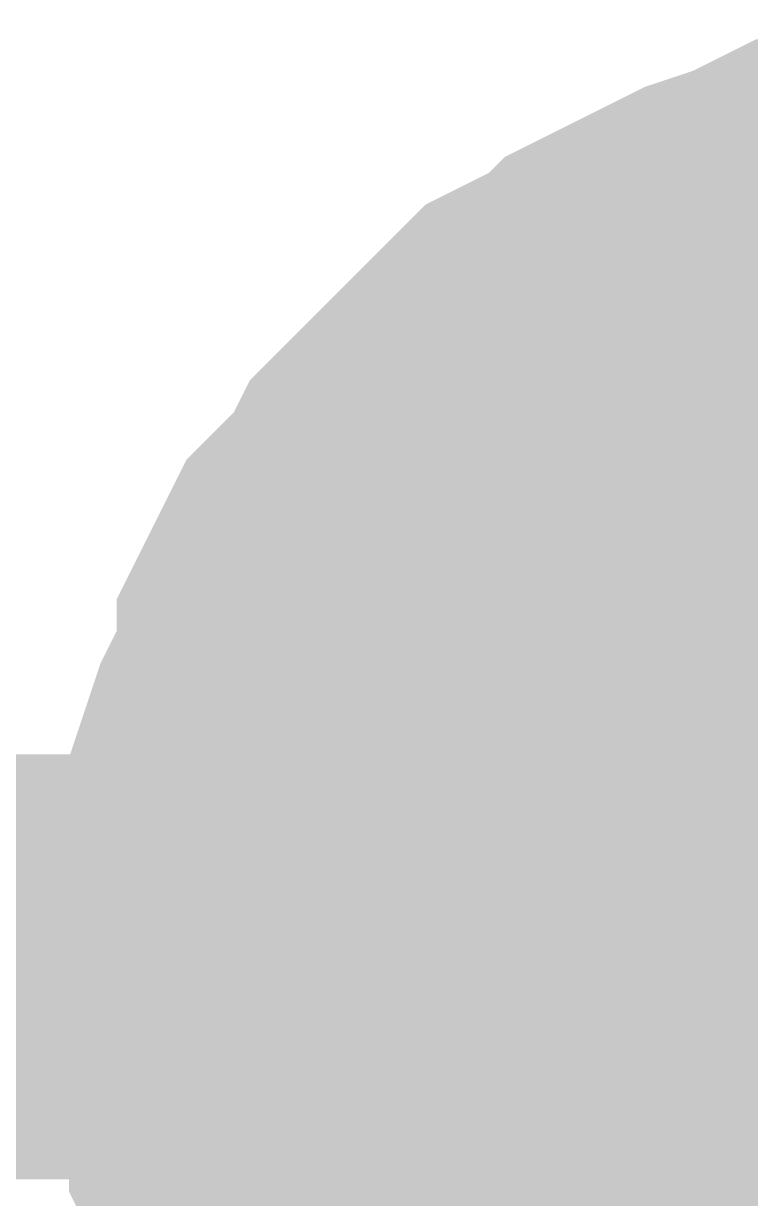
# Model space of a CAD drawing. Header units: inches. Extents: x 0 to 17, y 0 to 11.7.
# Drawn here: x 2.82418 to 2.84436, y 6.59329 to 6.62591 of the extents above; entities that cross this region are included whole.
import ezdxf

# ---------------------------------------------------------------- set-up
doc = ezdxf.new("R2010")
doc.units = ezdxf.units.IN
doc.header["$MEASUREMENT"] = 0
doc.layers.add('Sheet', color=255, linetype='Continuous')

msp = doc.modelspace()

# ---------------------------------------------------------------- linework, layer by layer
at = {"layer": 'Sheet'}
for points in [[(2.830905, 6.599721, 0.0118, 0.0118, 0), (2.830905, 6.600604, 0.0118, 0.0118, 0), (2.830905, 6.601927, 0.0118, 0.0118, 0), (2.831346, 6.602809, 0.0118, 0.0118, 0), (2.831346, 6.603691, 0.0118, 0.0118, 0), (2.831346, 6.604573, 0.0118, 0.0118, 0), (2.831787, 6.605896, 0.0118, 0.0118, 0), (2.832228, 6.606778, 0.0118, 0.0118, 0), (2.832669, 6.60766, 0.0118, 0.0118, 0), (2.832669, 6.608542, 0.0118, 0.0118, 0), (2.83311, 6.609424, 0.0118, 0.0118, 0), (2.833551, 6.610306, 0.0118, 0.0118, 0), (2.834433, 6.611188, 0.0118, 0.0118, 0), (2.834873, 6.61163, 0.0118, 0.0118, 0), (2.835314, 6.612512, 0.0118, 0.0118, 0), (2.836196, 6.613394, 0.0118, 0.0118, 0), (2.836637, 6.613835, 0.0118, 0.0118, 0), (2.837519, 6.614717, 0.0118, 0.0118, 0), (2.83796, 6.615158, 0.0118, 0.0118, 0), (2.838842, 6.61604, 0.0118, 0.0118, 0), (2.839724, 6.616481, 0.0118, 0.0118, 0), (2.840606, 6.616922, 0.0118, 0.0118, 0), (2.841047, 6.617363, 0.0118, 0.0118, 0), (2.841929, 6.617804, 0.0118, 0.0118, 0), (2.842811, 6.618245, 0.0118, 0.0118, 0), (2.843692, 6.618686, 0.0118, 0.0118, 0), (2.845015, 6.619127, 0.0118, 0.0118, 0), (2.845897, 6.619568, 0.0118, 0.0118, 0), (2.846779, 6.619568, 0.0118, 0.0118, 0), (2.847661, 6.619568, 0.0118, 0.0118, 0), (2.848543, 6.620009, 0.0118, 0.0118, 0), (2.849866, 6.620009, 0.0118, 0.0118, 0), (2.850748, 6.620009, 0.0118, 0.0118, 0)], [(2.830905, 6.599721, 0.0118, 0.0118, 0), (2.830905, 6.600604, 0.0118, 0.0118, 0), (2.830905, 6.601927, 0.0118, 0.0118, 0), (2.831346, 6.602809, 0.0118, 0.0118, 0), (2.831346, 6.603691, 0.0118, 0.0118, 0), (2.831346, 6.604573, 0.0118, 0.0118, 0), (2.831787, 6.605896, 0.0118, 0.0118, 0), (2.832228, 6.606778, 0.0118, 0.0118, 0), (2.832669, 6.60766, 0.0118, 0.0118, 0), (2.832669, 6.608542, 0.0118, 0.0118, 0), (2.83311, 6.609424, 0.0118, 0.0118, 0), (2.833551, 6.610306, 0.0118, 0.0118, 0), (2.834433, 6.611188, 0.0118, 0.0118, 0), (2.834873, 6.61163, 0.0118, 0.0118, 0), (2.835314, 6.612512, 0.0118, 0.0118, 0), (2.836196, 6.613394, 0.0118, 0.0118, 0), (2.836637, 6.613835, 0.0118, 0.0118, 0), (2.837519, 6.614717, 0.0118, 0.0118, 0), (2.83796, 6.615158, 0.0118, 0.0118, 0), (2.838842, 6.61604, 0.0118, 0.0118, 0), (2.839724, 6.616481, 0.0118, 0.0118, 0), (2.840606, 6.616922, 0.0118, 0.0118, 0), (2.841047, 6.617363, 0.0118, 0.0118, 0), (2.841929, 6.617804, 0.0118, 0.0118, 0), (2.842811, 6.618245, 0.0118, 0.0118, 0), (2.843692, 6.618686, 0.0118, 0.0118, 0), (2.845015, 6.619127, 0.0118, 0.0118, 0), (2.845897, 6.619568, 0.0118, 0.0118, 0), (2.846779, 6.619568, 0.0118, 0.0118, 0), (2.847661, 6.619568, 0.0118, 0.0118, 0), (2.848543, 6.620009, 0.0118, 0.0118, 0), (2.849866, 6.620009, 0.0118, 0.0118, 0), (2.850748, 6.620009, 0.0118, 0.0118, 0)], [(2.830905, 6.599721, 0.0118, 0.0118, 0), (2.830905, 6.600604, 0.0118, 0.0118, 0), (2.830905, 6.601927, 0.0118, 0.0118, 0), (2.831346, 6.602809, 0.0118, 0.0118, 0), (2.831346, 6.603691, 0.0118, 0.0118, 0), (2.831346, 6.604573, 0.0118, 0.0118, 0), (2.831787, 6.605896, 0.0118, 0.0118, 0), (2.832228, 6.606778, 0.0118, 0.0118, 0), (2.832669, 6.60766, 0.0118, 0.0118, 0), (2.832669, 6.608542, 0.0118, 0.0118, 0), (2.83311, 6.609424, 0.0118, 0.0118, 0), (2.833551, 6.610306, 0.0118, 0.0118, 0), (2.834433, 6.611188, 0.0118, 0.0118, 0), (2.834873, 6.61163, 0.0118, 0.0118, 0), (2.835314, 6.612512, 0.0118, 0.0118, 0), (2.836196, 6.613394, 0.0118, 0.0118, 0), (2.836637, 6.613835, 0.0118, 0.0118, 0), (2.837519, 6.614717, 0.0118, 0.0118, 0), (2.83796, 6.615158, 0.0118, 0.0118, 0), (2.838842, 6.61604, 0.0118, 0.0118, 0), (2.839724, 6.616481, 0.0118, 0.0118, 0), (2.840606, 6.616922, 0.0118, 0.0118, 0), (2.841047, 6.617363, 0.0118, 0.0118, 0), (2.841929, 6.617804, 0.0118, 0.0118, 0), (2.842811, 6.618245, 0.0118, 0.0118, 0), (2.843692, 6.618686, 0.0118, 0.0118, 0), (2.845015, 6.619127, 0.0118, 0.0118, 0), (2.845897, 6.619568, 0.0118, 0.0118, 0), (2.846779, 6.619568, 0.0118, 0.0118, 0), (2.847661, 6.619568, 0.0118, 0.0118, 0), (2.848543, 6.620009, 0.0118, 0.0118, 0), (2.849866, 6.620009, 0.0118, 0.0118, 0), (2.850748, 6.620009, 0.0118, 0.0118, 0)], [(2.830905, 6.599721, 0.0118, 0.0118, 0), (2.830905, 6.600604, 0.0118, 0.0118, 0), (2.830905, 6.601927, 0.0118, 0.0118, 0), (2.831346, 6.602809, 0.0118, 0.0118, 0), (2.831346, 6.603691, 0.0118, 0.0118, 0), (2.831346, 6.604573, 0.0118, 0.0118, 0), (2.831787, 6.605896, 0.0118, 0.0118, 0), (2.832228, 6.606778, 0.0118, 0.0118, 0), (2.832669, 6.60766, 0.0118, 0.0118, 0), (2.832669, 6.608542, 0.0118, 0.0118, 0), (2.83311, 6.609424, 0.0118, 0.0118, 0), (2.833551, 6.610306, 0.0118, 0.0118, 0), (2.834433, 6.611188, 0.0118, 0.0118, 0), (2.834873, 6.61163, 0.0118, 0.0118, 0), (2.835314, 6.612512, 0.0118, 0.0118, 0), (2.836196, 6.613394, 0.0118, 0.0118, 0), (2.836637, 6.613835, 0.0118, 0.0118, 0), (2.837519, 6.614717, 0.0118, 0.0118, 0), (2.83796, 6.615158, 0.0118, 0.0118, 0), (2.838842, 6.61604, 0.0118, 0.0118, 0), (2.839724, 6.616481, 0.0118, 0.0118, 0), (2.840606, 6.616922, 0.0118, 0.0118, 0), (2.841047, 6.617363, 0.0118, 0.0118, 0), (2.841929, 6.617804, 0.0118, 0.0118, 0), (2.842811, 6.618245, 0.0118, 0.0118, 0), (2.843692, 6.618686, 0.0118, 0.0118, 0), (2.845015, 6.619127, 0.0118, 0.0118, 0), (2.845897, 6.619568, 0.0118, 0.0118, 0), (2.846779, 6.619568, 0.0118, 0.0118, 0), (2.847661, 6.619568, 0.0118, 0.0118, 0), (2.848543, 6.620009, 0.0118, 0.0118, 0), (2.849866, 6.620009, 0.0118, 0.0118, 0), (2.850748, 6.620009, 0.0118, 0.0118, 0)], [(2.830905, 6.599721, 0.0118, 0.0118, 0), (2.830905, 6.600604, 0.0118, 0.0118, 0), (2.830905, 6.601927, 0.0118, 0.0118, 0), (2.831346, 6.602809, 0.0118, 0.0118, 0), (2.831346, 6.603691, 0.0118, 0.0118, 0), (2.831346, 6.604573, 0.0118, 0.0118, 0), (2.831787, 6.605896, 0.0118, 0.0118, 0), (2.832228, 6.606778, 0.0118, 0.0118, 0), (2.832669, 6.60766, 0.0118, 0.0118, 0), (2.832669, 6.608542, 0.0118, 0.0118, 0), (2.83311, 6.609424, 0.0118, 0.0118, 0), (2.833551, 6.610306, 0.0118, 0.0118, 0), (2.834433, 6.611188, 0.0118, 0.0118, 0), (2.834873, 6.61163, 0.0118, 0.0118, 0), (2.835314, 6.612512, 0.0118, 0.0118, 0), (2.836196, 6.613394, 0.0118, 0.0118, 0), (2.836637, 6.613835, 0.0118, 0.0118, 0), (2.837519, 6.614717, 0.0118, 0.0118, 0), (2.83796, 6.615158, 0.0118, 0.0118, 0), (2.838842, 6.61604, 0.0118, 0.0118, 0), (2.839724, 6.616481, 0.0118, 0.0118, 0), (2.840606, 6.616922, 0.0118, 0.0118, 0), (2.841047, 6.617363, 0.0118, 0.0118, 0), (2.841929, 6.617804, 0.0118, 0.0118, 0), (2.842811, 6.618245, 0.0118, 0.0118, 0), (2.843692, 6.618686, 0.0118, 0.0118, 0), (2.845015, 6.619127, 0.0118, 0.0118, 0), (2.845897, 6.619568, 0.0118, 0.0118, 0), (2.846779, 6.619568, 0.0118, 0.0118, 0), (2.847661, 6.619568, 0.0118, 0.0118, 0), (2.848543, 6.620009, 0.0118, 0.0118, 0), (2.849866, 6.620009, 0.0118, 0.0118, 0), (2.850748, 6.620009, 0.0118, 0.0118, 0)], [(2.830905, 6.599721, 0.0118, 0.0118, 0), (2.830905, 6.600604, 0.0118, 0.0118, 0), (2.830905, 6.601927, 0.0118, 0.0118, 0), (2.831346, 6.602809, 0.0118, 0.0118, 0), (2.831346, 6.603691, 0.0118, 0.0118, 0), (2.831346, 6.604573, 0.0118, 0.0118, 0), (2.831787, 6.605896, 0.0118, 0.0118, 0), (2.832228, 6.606778, 0.0118, 0.0118, 0), (2.832669, 6.60766, 0.0118, 0.0118, 0), (2.832669, 6.608542, 0.0118, 0.0118, 0), (2.83311, 6.609424, 0.0118, 0.0118, 0), (2.833551, 6.610306, 0.0118, 0.0118, 0), (2.834433, 6.611188, 0.0118, 0.0118, 0), (2.834873, 6.61163, 0.0118, 0.0118, 0), (2.835314, 6.612512, 0.0118, 0.0118, 0), (2.836196, 6.613394, 0.0118, 0.0118, 0), (2.836637, 6.613835, 0.0118, 0.0118, 0), (2.837519, 6.614717, 0.0118, 0.0118, 0), (2.83796, 6.615158, 0.0118, 0.0118, 0), (2.838842, 6.61604, 0.0118, 0.0118, 0), (2.839724, 6.616481, 0.0118, 0.0118, 0), (2.840606, 6.616922, 0.0118, 0.0118, 0), (2.841047, 6.617363, 0.0118, 0.0118, 0), (2.841929, 6.617804, 0.0118, 0.0118, 0), (2.842811, 6.618245, 0.0118, 0.0118, 0), (2.843692, 6.618686, 0.0118, 0.0118, 0), (2.845015, 6.619127, 0.0118, 0.0118, 0), (2.845897, 6.619568, 0.0118, 0.0118, 0), (2.846779, 6.619568, 0.0118, 0.0118, 0), (2.847661, 6.619568, 0.0118, 0.0118, 0), (2.848543, 6.620009, 0.0118, 0.0118, 0), (2.849866, 6.620009, 0.0118, 0.0118, 0), (2.850748, 6.620009, 0.0118, 0.0118, 0)], [(2.830905, 6.599721, 0.0118, 0.0118, 0), (2.830905, 6.600604, 0.0118, 0.0118, 0), (2.830905, 6.601927, 0.0118, 0.0118, 0), (2.831346, 6.602809, 0.0118, 0.0118, 0), (2.831346, 6.603691, 0.0118, 0.0118, 0), (2.831346, 6.604573, 0.0118, 0.0118, 0), (2.831787, 6.605896, 0.0118, 0.0118, 0), (2.832228, 6.606778, 0.0118, 0.0118, 0), (2.832669, 6.60766, 0.0118, 0.0118, 0), (2.832669, 6.608542, 0.0118, 0.0118, 0), (2.83311, 6.609424, 0.0118, 0.0118, 0), (2.833551, 6.610306, 0.0118, 0.0118, 0), (2.834433, 6.611188, 0.0118, 0.0118, 0), (2.834873, 6.61163, 0.0118, 0.0118, 0), (2.835314, 6.612512, 0.0118, 0.0118, 0), (2.836196, 6.613394, 0.0118, 0.0118, 0), (2.836637, 6.613835, 0.0118, 0.0118, 0), (2.837519, 6.614717, 0.0118, 0.0118, 0), (2.83796, 6.615158, 0.0118, 0.0118, 0), (2.838842, 6.61604, 0.0118, 0.0118, 0), (2.839724, 6.616481, 0.0118, 0.0118, 0), (2.840606, 6.616922, 0.0118, 0.0118, 0), (2.841047, 6.617363, 0.0118, 0.0118, 0), (2.841929, 6.617804, 0.0118, 0.0118, 0), (2.842811, 6.618245, 0.0118, 0.0118, 0), (2.843692, 6.618686, 0.0118, 0.0118, 0), (2.845015, 6.619127, 0.0118, 0.0118, 0), (2.845897, 6.619568, 0.0118, 0.0118, 0), (2.846779, 6.619568, 0.0118, 0.0118, 0), (2.847661, 6.619568, 0.0118, 0.0118, 0), (2.848543, 6.620009, 0.0118, 0.0118, 0), (2.849866, 6.620009, 0.0118, 0.0118, 0), (2.850748, 6.620009, 0.0118, 0.0118, 0)], [(2.830905, 6.599721, 0.0039, 0.0039, 0), (2.830905, 6.600604, 0.0039, 0.0039, 0), (2.830905, 6.601927, 0.0039, 0.0039, 0), (2.831346, 6.602809, 0.0039, 0.0039, 0), (2.831346, 6.603691, 0.0039, 0.0039, 0), (2.831346, 6.604573, 0.0039, 0.0039, 0), (2.831787, 6.605896, 0.0039, 0.0039, 0), (2.832228, 6.606778, 0.0039, 0.0039, 0), (2.832669, 6.60766, 0.0039, 0.0039, 0), (2.832669, 6.608542, 0.0039, 0.0039, 0), (2.83311, 6.609424, 0.0039, 0.0039, 0), (2.833551, 6.610306, 0.0039, 0.0039, 0), (2.834433, 6.611188, 0.0039, 0.0039, 0), (2.834873, 6.61163, 0.0039, 0.0039, 0), (2.835314, 6.612512, 0.0039, 0.0039, 0), (2.836196, 6.613394, 0.0039, 0.0039, 0), (2.836637, 6.613835, 0.0039, 0.0039, 0), (2.837519, 6.614717, 0.0039, 0.0039, 0), (2.83796, 6.615158, 0.0039, 0.0039, 0), (2.838842, 6.61604, 0.0039, 0.0039, 0), (2.839724, 6.616481, 0.0039, 0.0039, 0), (2.840606, 6.616922, 0.0039, 0.0039, 0), (2.841047, 6.617363, 0.0039, 0.0039, 0), (2.841929, 6.617804, 0.0039, 0.0039, 0), (2.842811, 6.618245, 0.0039, 0.0039, 0), (2.843692, 6.618686, 0.0039, 0.0039, 0), (2.845015, 6.619127, 0.0039, 0.0039, 0), (2.845897, 6.619568, 0.0039, 0.0039, 0), (2.846779, 6.619568, 0.0039, 0.0039, 0)], [(2.830905, 6.599721, 0.0039, 0.0039, 0), (2.830905, 6.600604, 0.0039, 0.0039, 0), (2.830905, 6.601927, 0.0039, 0.0039, 0), (2.831346, 6.602809, 0.0039, 0.0039, 0), (2.831346, 6.603691, 0.0039, 0.0039, 0), (2.831346, 6.604573, 0.0039, 0.0039, 0), (2.831787, 6.605896, 0.0039, 0.0039, 0), (2.832228, 6.606778, 0.0039, 0.0039, 0), (2.832669, 6.60766, 0.0039, 0.0039, 0), (2.832669, 6.608542, 0.0039, 0.0039, 0), (2.83311, 6.609424, 0.0039, 0.0039, 0), (2.833551, 6.610306, 0.0039, 0.0039, 0), (2.834433, 6.611188, 0.0039, 0.0039, 0), (2.834873, 6.61163, 0.0039, 0.0039, 0), (2.835314, 6.612512, 0.0039, 0.0039, 0), (2.836196, 6.613394, 0.0039, 0.0039, 0), (2.836637, 6.613835, 0.0039, 0.0039, 0), (2.837519, 6.614717, 0.0039, 0.0039, 0), (2.83796, 6.615158, 0.0039, 0.0039, 0), (2.838842, 6.61604, 0.0039, 0.0039, 0), (2.839724, 6.616481, 0.0039, 0.0039, 0), (2.840606, 6.616922, 0.0039, 0.0039, 0), (2.841047, 6.617363, 0.0039, 0.0039, 0), (2.841929, 6.617804, 0.0039, 0.0039, 0), (2.842811, 6.618245, 0.0039, 0.0039, 0), (2.843692, 6.618686, 0.0039, 0.0039, 0), (2.845015, 6.619127, 0.0039, 0.0039, 0), (2.845897, 6.619568, 0.0039, 0.0039, 0), (2.846779, 6.619568, 0.0039, 0.0039, 0)], [(2.830905, 6.599721, 0.0039, 0.0039, 0), (2.830905, 6.600604, 0.0039, 0.0039, 0), (2.830905, 6.601927, 0.0039, 0.0039, 0), (2.831346, 6.602809, 0.0039, 0.0039, 0), (2.831346, 6.603691, 0.0039, 0.0039, 0), (2.831346, 6.604573, 0.0039, 0.0039, 0), (2.831787, 6.605896, 0.0039, 0.0039, 0), (2.832228, 6.606778, 0.0039, 0.0039, 0), (2.832669, 6.60766, 0.0039, 0.0039, 0), (2.832669, 6.608542, 0.0039, 0.0039, 0), (2.83311, 6.609424, 0.0039, 0.0039, 0), (2.833551, 6.610306, 0.0039, 0.0039, 0), (2.834433, 6.611188, 0.0039, 0.0039, 0), (2.834873, 6.61163, 0.0039, 0.0039, 0), (2.835314, 6.612512, 0.0039, 0.0039, 0), (2.836196, 6.613394, 0.0039, 0.0039, 0), (2.836637, 6.613835, 0.0039, 0.0039, 0), (2.837519, 6.614717, 0.0039, 0.0039, 0), (2.83796, 6.615158, 0.0039, 0.0039, 0), (2.838842, 6.61604, 0.0039, 0.0039, 0), (2.839724, 6.616481, 0.0039, 0.0039, 0), (2.840606, 6.616922, 0.0039, 0.0039, 0), (2.841047, 6.617363, 0.0039, 0.0039, 0), (2.841929, 6.617804, 0.0039, 0.0039, 0), (2.842811, 6.618245, 0.0039, 0.0039, 0), (2.843692, 6.618686, 0.0039, 0.0039, 0), (2.845015, 6.619127, 0.0039, 0.0039, 0), (2.845897, 6.619568, 0.0039, 0.0039, 0), (2.846779, 6.619568, 0.0039, 0.0039, 0)], [(2.830905, 6.599721, 0.0039, 0.0039, 0), (2.830905, 6.600604, 0.0039, 0.0039, 0), (2.830905, 6.601927, 0.0039, 0.0039, 0), (2.831346, 6.602809, 0.0039, 0.0039, 0), (2.831346, 6.603691, 0.0039, 0.0039, 0), (2.831346, 6.604573, 0.0039, 0.0039, 0), (2.831787, 6.605896, 0.0039, 0.0039, 0), (2.832228, 6.606778, 0.0039, 0.0039, 0), (2.832669, 6.60766, 0.0039, 0.0039, 0), (2.832669, 6.608542, 0.0039, 0.0039, 0), (2.83311, 6.609424, 0.0039, 0.0039, 0), (2.833551, 6.610306, 0.0039, 0.0039, 0), (2.834433, 6.611188, 0.0039, 0.0039, 0), (2.834873, 6.61163, 0.0039, 0.0039, 0), (2.835314, 6.612512, 0.0039, 0.0039, 0), (2.836196, 6.613394, 0.0039, 0.0039, 0), (2.836637, 6.613835, 0.0039, 0.0039, 0), (2.837519, 6.614717, 0.0039, 0.0039, 0), (2.83796, 6.615158, 0.0039, 0.0039, 0), (2.838842, 6.61604, 0.0039, 0.0039, 0), (2.839724, 6.616481, 0.0039, 0.0039, 0), (2.840606, 6.616922, 0.0039, 0.0039, 0), (2.841047, 6.617363, 0.0039, 0.0039, 0), (2.841929, 6.617804, 0.0039, 0.0039, 0), (2.842811, 6.618245, 0.0039, 0.0039, 0), (2.843692, 6.618686, 0.0039, 0.0039, 0), (2.845015, 6.619127, 0.0039, 0.0039, 0), (2.845897, 6.619568, 0.0039, 0.0039, 0), (2.846779, 6.619568, 0.0039, 0.0039, 0)], [(2.830905, 6.599721, 0.0039, 0.0039, 0), (2.830905, 6.600604, 0.0039, 0.0039, 0), (2.830905, 6.601927, 0.0039, 0.0039, 0), (2.831346, 6.602809, 0.0039, 0.0039, 0), (2.831346, 6.603691, 0.0039, 0.0039, 0), (2.831346, 6.604573, 0.0039, 0.0039, 0), (2.831787, 6.605896, 0.0039, 0.0039, 0), (2.832228, 6.606778, 0.0039, 0.0039, 0), (2.832669, 6.60766, 0.0039, 0.0039, 0), (2.832669, 6.608542, 0.0039, 0.0039, 0), (2.83311, 6.609424, 0.0039, 0.0039, 0), (2.833551, 6.610306, 0.0039, 0.0039, 0), (2.834433, 6.611188, 0.0039, 0.0039, 0), (2.834873, 6.61163, 0.0039, 0.0039, 0), (2.835314, 6.612512, 0.0039, 0.0039, 0), (2.836196, 6.613394, 0.0039, 0.0039, 0), (2.836637, 6.613835, 0.0039, 0.0039, 0), (2.837519, 6.614717, 0.0039, 0.0039, 0), (2.83796, 6.615158, 0.0039, 0.0039, 0), (2.838842, 6.61604, 0.0039, 0.0039, 0), (2.839724, 6.616481, 0.0039, 0.0039, 0), (2.840606, 6.616922, 0.0039, 0.0039, 0), (2.841047, 6.617363, 0.0039, 0.0039, 0), (2.841929, 6.617804, 0.0039, 0.0039, 0), (2.842811, 6.618245, 0.0039, 0.0039, 0), (2.843692, 6.618686, 0.0039, 0.0039, 0), (2.845015, 6.619127, 0.0039, 0.0039, 0), (2.845897, 6.619568, 0.0039, 0.0039, 0), (2.846779, 6.619568, 0.0039, 0.0039, 0)], [(2.830905, 6.599721, 0.0039, 0.0039, 0), (2.830905, 6.600604, 0.0039, 0.0039, 0), (2.830905, 6.601927, 0.0039, 0.0039, 0), (2.831346, 6.602809, 0.0039, 0.0039, 0), (2.831346, 6.603691, 0.0039, 0.0039, 0), (2.831346, 6.604573, 0.0039, 0.0039, 0), (2.831787, 6.605896, 0.0039, 0.0039, 0), (2.832228, 6.606778, 0.0039, 0.0039, 0), (2.832669, 6.60766, 0.0039, 0.0039, 0), (2.832669, 6.608542, 0.0039, 0.0039, 0), (2.83311, 6.609424, 0.0039, 0.0039, 0), (2.833551, 6.610306, 0.0039, 0.0039, 0), (2.834433, 6.611188, 0.0039, 0.0039, 0), (2.834873, 6.61163, 0.0039, 0.0039, 0), (2.835314, 6.612512, 0.0039, 0.0039, 0), (2.836196, 6.613394, 0.0039, 0.0039, 0), (2.836637, 6.613835, 0.0039, 0.0039, 0), (2.837519, 6.614717, 0.0039, 0.0039, 0), (2.83796, 6.615158, 0.0039, 0.0039, 0), (2.838842, 6.61604, 0.0039, 0.0039, 0), (2.839724, 6.616481, 0.0039, 0.0039, 0), (2.840606, 6.616922, 0.0039, 0.0039, 0), (2.841047, 6.617363, 0.0039, 0.0039, 0), (2.841929, 6.617804, 0.0039, 0.0039, 0), (2.842811, 6.618245, 0.0039, 0.0039, 0), (2.843692, 6.618686, 0.0039, 0.0039, 0), (2.845015, 6.619127, 0.0039, 0.0039, 0), (2.845897, 6.619568, 0.0039, 0.0039, 0), (2.846779, 6.619568, 0.0039, 0.0039, 0)], [(2.830905, 6.599721, 0.0039, 0.0039, 0), (2.830905, 6.600604, 0.0039, 0.0039, 0), (2.830905, 6.601927, 0.0039, 0.0039, 0), (2.831346, 6.602809, 0.0039, 0.0039, 0), (2.831346, 6.603691, 0.0039, 0.0039, 0), (2.831346, 6.604573, 0.0039, 0.0039, 0), (2.831787, 6.605896, 0.0039, 0.0039, 0), (2.832228, 6.606778, 0.0039, 0.0039, 0), (2.832669, 6.60766, 0.0039, 0.0039, 0), (2.832669, 6.608542, 0.0039, 0.0039, 0), (2.83311, 6.609424, 0.0039, 0.0039, 0), (2.833551, 6.610306, 0.0039, 0.0039, 0), (2.834433, 6.611188, 0.0039, 0.0039, 0), (2.834873, 6.61163, 0.0039, 0.0039, 0), (2.835314, 6.612512, 0.0039, 0.0039, 0), (2.836196, 6.613394, 0.0039, 0.0039, 0), (2.836637, 6.613835, 0.0039, 0.0039, 0), (2.837519, 6.614717, 0.0039, 0.0039, 0), (2.83796, 6.615158, 0.0039, 0.0039, 0), (2.838842, 6.61604, 0.0039, 0.0039, 0), (2.839724, 6.616481, 0.0039, 0.0039, 0), (2.840606, 6.616922, 0.0039, 0.0039, 0), (2.841047, 6.617363, 0.0039, 0.0039, 0), (2.841929, 6.617804, 0.0039, 0.0039, 0), (2.842811, 6.618245, 0.0039, 0.0039, 0), (2.843692, 6.618686, 0.0039, 0.0039, 0), (2.845015, 6.619127, 0.0039, 0.0039, 0), (2.845897, 6.619568, 0.0039, 0.0039, 0), (2.846779, 6.619568, 0.0039, 0.0039, 0)], [(2.750652, 6.599721, 0.0118, 0.0118, 0), (2.850748, 6.599721, 0.0118, 0.0118, 0)], [(2.835314, 6.586931, 0.0118, 0.0118, 0), (2.834873, 6.587813, 0.0118, 0.0118, 0), (2.834433, 6.588695, 0.0118, 0.0118, 0), (2.833551, 6.589578, 0.0118, 0.0118, 0), (2.83311, 6.590019, 0.0118, 0.0118, 0), (2.832669, 6.590901, 0.0118, 0.0118, 0), (2.832669, 6.591783, 0.0118, 0.0118, 0), (2.832228, 6.592665, 0.0118, 0.0118, 0), (2.831787, 6.593988, 0.0118, 0.0118, 0), (2.831346, 6.59487, 0.0118, 0.0118, 0), (2.831346, 6.595752, 0.0118, 0.0118, 0), (2.831346, 6.596634, 0.0118, 0.0118, 0), (2.830905, 6.597516, 0.0118, 0.0118, 0), (2.830905, 6.598839, 0.0118, 0.0118, 0), (2.830905, 6.599721, 0.0118, 0.0118, 0)], [(2.830905, 6.599721, 0.0118, 0.0118, 0), (2.830905, 6.599721, 0.0118, 0.0118, 0)], [(2.835314, 6.586931, 0.0118, 0.0118, 0), (2.834873, 6.587813, 0.0118, 0.0118, 0), (2.834433, 6.588695, 0.0118, 0.0118, 0), (2.833551, 6.589578, 0.0118, 0.0118, 0), (2.83311, 6.590019, 0.0118, 0.0118, 0), (2.832669, 6.590901, 0.0118, 0.0118, 0), (2.832669, 6.591783, 0.0118, 0.0118, 0), (2.832228, 6.592665, 0.0118, 0.0118, 0), (2.831787, 6.593988, 0.0118, 0.0118, 0), (2.831346, 6.59487, 0.0118, 0.0118, 0), (2.831346, 6.595752, 0.0118, 0.0118, 0), (2.831346, 6.596634, 0.0118, 0.0118, 0), (2.830905, 6.597516, 0.0118, 0.0118, 0), (2.830905, 6.598839, 0.0118, 0.0118, 0), (2.830905, 6.599721, 0.0118, 0.0118, 0)], [(2.830905, 6.599721, 0.0118, 0.0118, 0), (2.830905, 6.599721, 0.0118, 0.0118, 0)], [(2.835314, 6.586931, 0.0118, 0.0118, 0), (2.834873, 6.587813, 0.0118, 0.0118, 0), (2.834433, 6.588695, 0.0118, 0.0118, 0), (2.833551, 6.589578, 0.0118, 0.0118, 0), (2.83311, 6.590019, 0.0118, 0.0118, 0), (2.832669, 6.590901, 0.0118, 0.0118, 0), (2.832669, 6.591783, 0.0118, 0.0118, 0), (2.832228, 6.592665, 0.0118, 0.0118, 0), (2.831787, 6.593988, 0.0118, 0.0118, 0), (2.831346, 6.59487, 0.0118, 0.0118, 0), (2.831346, 6.595752, 0.0118, 0.0118, 0), (2.831346, 6.596634, 0.0118, 0.0118, 0), (2.830905, 6.597516, 0.0118, 0.0118, 0), (2.830905, 6.598839, 0.0118, 0.0118, 0), (2.830905, 6.599721, 0.0118, 0.0118, 0)], [(2.830905, 6.599721, 0.0118, 0.0118, 0), (2.830905, 6.599721, 0.0118, 0.0118, 0)], [(2.835314, 6.586931, 0.0118, 0.0118, 0), (2.834873, 6.587813, 0.0118, 0.0118, 0), (2.834433, 6.588695, 0.0118, 0.0118, 0), (2.833551, 6.589578, 0.0118, 0.0118, 0), (2.83311, 6.590019, 0.0118, 0.0118, 0), (2.832669, 6.590901, 0.0118, 0.0118, 0), (2.832669, 6.591783, 0.0118, 0.0118, 0), (2.832228, 6.592665, 0.0118, 0.0118, 0), (2.831787, 6.593988, 0.0118, 0.0118, 0), (2.831346, 6.59487, 0.0118, 0.0118, 0), (2.831346, 6.595752, 0.0118, 0.0118, 0), (2.831346, 6.596634, 0.0118, 0.0118, 0), (2.830905, 6.597516, 0.0118, 0.0118, 0), (2.830905, 6.598839, 0.0118, 0.0118, 0), (2.830905, 6.599721, 0.0118, 0.0118, 0)], [(2.830905, 6.599721, 0.0118, 0.0118, 0), (2.830905, 6.599721, 0.0118, 0.0118, 0)], [(2.835314, 6.586931, 0.0118, 0.0118, 0), (2.834873, 6.587813, 0.0118, 0.0118, 0), (2.834433, 6.588695, 0.0118, 0.0118, 0), (2.833551, 6.589578, 0.0118, 0.0118, 0), (2.83311, 6.590019, 0.0118, 0.0118, 0), (2.832669, 6.590901, 0.0118, 0.0118, 0), (2.832669, 6.591783, 0.0118, 0.0118, 0), (2.832228, 6.592665, 0.0118, 0.0118, 0), (2.831787, 6.593988, 0.0118, 0.0118, 0), (2.831346, 6.59487, 0.0118, 0.0118, 0), (2.831346, 6.595752, 0.0118, 0.0118, 0), (2.831346, 6.596634, 0.0118, 0.0118, 0), (2.830905, 6.597516, 0.0118, 0.0118, 0), (2.830905, 6.598839, 0.0118, 0.0118, 0), (2.830905, 6.599721, 0.0118, 0.0118, 0)], [(2.830905, 6.599721, 0.0118, 0.0118, 0), (2.830905, 6.599721, 0.0118, 0.0118, 0)], [(2.835314, 6.586931, 0.0118, 0.0118, 0), (2.834873, 6.587813, 0.0118, 0.0118, 0), (2.834433, 6.588695, 0.0118, 0.0118, 0), (2.833551, 6.589578, 0.0118, 0.0118, 0), (2.83311, 6.590019, 0.0118, 0.0118, 0), (2.832669, 6.590901, 0.0118, 0.0118, 0), (2.832669, 6.591783, 0.0118, 0.0118, 0), (2.832228, 6.592665, 0.0118, 0.0118, 0), (2.831787, 6.593988, 0.0118, 0.0118, 0), (2.831346, 6.59487, 0.0118, 0.0118, 0), (2.831346, 6.595752, 0.0118, 0.0118, 0), (2.831346, 6.596634, 0.0118, 0.0118, 0), (2.830905, 6.597516, 0.0118, 0.0118, 0), (2.830905, 6.598839, 0.0118, 0.0118, 0), (2.830905, 6.599721, 0.0118, 0.0118, 0)], [(2.830905, 6.599721, 0.0118, 0.0118, 0), (2.830905, 6.599721, 0.0118, 0.0118, 0)], [(2.835314, 6.586931, 0.0118, 0.0118, 0), (2.834873, 6.587813, 0.0118, 0.0118, 0), (2.834433, 6.588695, 0.0118, 0.0118, 0), (2.833551, 6.589578, 0.0118, 0.0118, 0), (2.83311, 6.590019, 0.0118, 0.0118, 0), (2.832669, 6.590901, 0.0118, 0.0118, 0), (2.832669, 6.591783, 0.0118, 0.0118, 0), (2.832228, 6.592665, 0.0118, 0.0118, 0), (2.831787, 6.593988, 0.0118, 0.0118, 0), (2.831346, 6.59487, 0.0118, 0.0118, 0), (2.831346, 6.595752, 0.0118, 0.0118, 0), (2.831346, 6.596634, 0.0118, 0.0118, 0), (2.830905, 6.597516, 0.0118, 0.0118, 0), (2.830905, 6.598839, 0.0118, 0.0118, 0), (2.830905, 6.599721, 0.0118, 0.0118, 0)], [(2.830905, 6.599721, 0.0118, 0.0118, 0), (2.830905, 6.599721, 0.0118, 0.0118, 0)], [(2.832669, 6.590901, 0.0039, 0.0039, 0), (2.832669, 6.591783, 0.0039, 0.0039, 0), (2.832228, 6.592665, 0.0039, 0.0039, 0), (2.831787, 6.593988, 0.0039, 0.0039, 0), (2.831346, 6.59487, 0.0039, 0.0039, 0), (2.831346, 6.595752, 0.0039, 0.0039, 0), (2.831346, 6.596634, 0.0039, 0.0039, 0), (2.830905, 6.597516, 0.0039, 0.0039, 0), (2.830905, 6.598839, 0.0039, 0.0039, 0), (2.830905, 6.599721, 0.0039, 0.0039, 0)], [(2.830905, 6.599721, 0.0039, 0.0039, 0), (2.830905, 6.599721, 0.0039, 0.0039, 0)], [(2.832669, 6.590901, 0.0039, 0.0039, 0), (2.832669, 6.591783, 0.0039, 0.0039, 0), (2.832228, 6.592665, 0.0039, 0.0039, 0), (2.831787, 6.593988, 0.0039, 0.0039, 0), (2.831346, 6.59487, 0.0039, 0.0039, 0), (2.831346, 6.595752, 0.0039, 0.0039, 0), (2.831346, 6.596634, 0.0039, 0.0039, 0), (2.830905, 6.597516, 0.0039, 0.0039, 0), (2.830905, 6.598839, 0.0039, 0.0039, 0), (2.830905, 6.599721, 0.0039, 0.0039, 0)], [(2.830905, 6.599721, 0.0039, 0.0039, 0), (2.830905, 6.599721, 0.0039, 0.0039, 0)], [(2.832669, 6.590901, 0.0039, 0.0039, 0), (2.832669, 6.591783, 0.0039, 0.0039, 0), (2.832228, 6.592665, 0.0039, 0.0039, 0), (2.831787, 6.593988, 0.0039, 0.0039, 0), (2.831346, 6.59487, 0.0039, 0.0039, 0), (2.831346, 6.595752, 0.0039, 0.0039, 0), (2.831346, 6.596634, 0.0039, 0.0039, 0), (2.830905, 6.597516, 0.0039, 0.0039, 0), (2.830905, 6.598839, 0.0039, 0.0039, 0), (2.830905, 6.599721, 0.0039, 0.0039, 0)], [(2.830905, 6.599721, 0.0039, 0.0039, 0), (2.830905, 6.599721, 0.0039, 0.0039, 0)], [(2.832669, 6.590901, 0.0039, 0.0039, 0), (2.832669, 6.591783, 0.0039, 0.0039, 0), (2.832228, 6.592665, 0.0039, 0.0039, 0), (2.831787, 6.593988, 0.0039, 0.0039, 0), (2.831346, 6.59487, 0.0039, 0.0039, 0), (2.831346, 6.595752, 0.0039, 0.0039, 0), (2.831346, 6.596634, 0.0039, 0.0039, 0), (2.830905, 6.597516, 0.0039, 0.0039, 0), (2.830905, 6.598839, 0.0039, 0.0039, 0), (2.830905, 6.599721, 0.0039, 0.0039, 0)], [(2.830905, 6.599721, 0.0039, 0.0039, 0), (2.830905, 6.599721, 0.0039, 0.0039, 0)], [(2.832669, 6.590901, 0.0039, 0.0039, 0), (2.832669, 6.591783, 0.0039, 0.0039, 0), (2.832228, 6.592665, 0.0039, 0.0039, 0), (2.831787, 6.593988, 0.0039, 0.0039, 0), (2.831346, 6.59487, 0.0039, 0.0039, 0), (2.831346, 6.595752, 0.0039, 0.0039, 0), (2.831346, 6.596634, 0.0039, 0.0039, 0), (2.830905, 6.597516, 0.0039, 0.0039, 0), (2.830905, 6.598839, 0.0039, 0.0039, 0), (2.830905, 6.599721, 0.0039, 0.0039, 0)], [(2.830905, 6.599721, 0.0039, 0.0039, 0), (2.830905, 6.599721, 0.0039, 0.0039, 0)], [(2.832669, 6.590901, 0.0039, 0.0039, 0), (2.832669, 6.591783, 0.0039, 0.0039, 0), (2.832228, 6.592665, 0.0039, 0.0039, 0), (2.831787, 6.593988, 0.0039, 0.0039, 0), (2.831346, 6.59487, 0.0039, 0.0039, 0), (2.831346, 6.595752, 0.0039, 0.0039, 0), (2.831346, 6.596634, 0.0039, 0.0039, 0), (2.830905, 6.597516, 0.0039, 0.0039, 0), (2.830905, 6.598839, 0.0039, 0.0039, 0), (2.830905, 6.599721, 0.0039, 0.0039, 0)], [(2.830905, 6.599721, 0.0039, 0.0039, 0), (2.830905, 6.599721, 0.0039, 0.0039, 0)], [(2.832669, 6.590901, 0.0039, 0.0039, 0), (2.832669, 6.591783, 0.0039, 0.0039, 0), (2.832228, 6.592665, 0.0039, 0.0039, 0), (2.831787, 6.593988, 0.0039, 0.0039, 0), (2.831346, 6.59487, 0.0039, 0.0039, 0), (2.831346, 6.595752, 0.0039, 0.0039, 0), (2.831346, 6.596634, 0.0039, 0.0039, 0), (2.830905, 6.597516, 0.0039, 0.0039, 0), (2.830905, 6.598839, 0.0039, 0.0039, 0), (2.830905, 6.599721, 0.0039, 0.0039, 0)], [(2.830905, 6.599721, 0.0039, 0.0039, 0), (2.830905, 6.599721, 0.0039, 0.0039, 0)]]:
    msp.add_lwpolyline(points, format="xyseb", dxfattribs=at)
msp.add_lwpolyline([(2.84, 6.6, 0.02, 0.02, 1), (2.86, 6.6, 0.02, 0.02, 1)], format="xyseb", close=True, dxfattribs=at)

doc.saveas('drawing.dxf')
